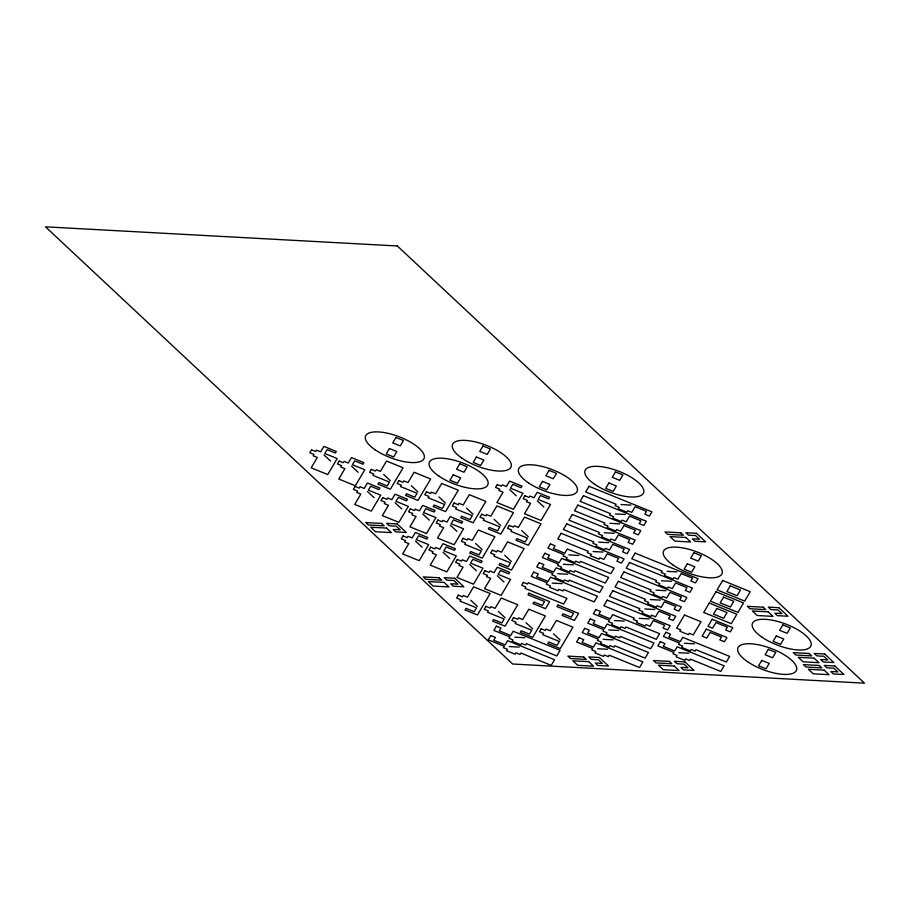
<?xml version="1.0" encoding="UTF-8"?>
<svg xmlns="http://www.w3.org/2000/svg" width="910" height="910" viewBox="0 0 910 910"><rect width="100%" height="100%" fill="white"/><g stroke="black" fill="none" stroke-linecap="round" stroke-linejoin="round"><path stroke-width="1.36" d="M621.007 504.527L630.96 505.073M615.433 513.934L625.386 514.468M609.859 523.33L619.812 523.876M604.285 532.737L614.227 533.271M598.7 542.133L608.654 542.678M593.127 551.54L603.08 552.074M568.898 554.895L578.851 555.441M563.324 564.302L573.277 564.837M667.087 571.355L677.04 571.901M557.75 573.698L567.703 574.244M661.513 580.762L671.466 581.297M552.177 583.105L562.13 583.64M655.939 590.158L665.892 590.704M650.366 599.565L660.307 600.099M644.78 608.961L654.734 609.507M639.207 618.368L649.16 618.902M614.33 620.54L624.283 621.075M608.756 629.936L618.709 630.482M684.388 643.268L694.341 643.814M603.182 639.343L613.135 639.889M514.832 637.171L524.786 637.717M678.814 652.675L688.768 653.221M597.608 648.739L607.562 649.285M509.259 646.566L519.212 647.112M537.275 500.841L543.884 507.029M509.68 489.637L516.288 495.825M521.68 530.53L528.278 536.707M494.084 519.314L500.682 525.502M466.477 508.11L473.086 514.298M504.754 555.305L511.363 561.481M438.882 496.905L445.49 503.082M475.509 543.429L482.118 549.606M411.286 485.69L417.895 491.878M450.302 525.15L456.911 531.338M497.338 575.78L503.947 581.956M383.69 474.485L390.299 480.673M553.564 633.861L560.173 640.048M422.706 513.945L429.315 520.133M469.742 564.575L476.351 570.752M525.969 622.656L532.577 628.844M395.111 502.741L401.708 508.917M351.556 466.136L358.165 472.324M443.045 552.256L449.654 558.433M498.373 611.452L504.982 617.628M367.503 491.525L374.112 497.713M323.96 454.932L330.569 461.108M415.449 541.04L422.058 547.228M470.777 600.247L477.375 606.424M311.561 449.836L309.832 452.748L313.973 454.431L313.165 455.796L317.306 457.48L311.174 467.82L327.736 474.542L337.212 458.56L324.79 453.521L327.088 449.642L335.369 452.998L336.302 451.428L323.892 446.389L320.65 451.838L316.509 450.154L315.702 451.519L311.561 449.836M339.168 461.051L337.439 463.963L341.58 465.647L340.761 467.001L344.901 468.684L338.77 479.024L355.332 485.758L364.808 469.765L352.386 464.726L354.695 460.847L362.965 464.214L363.898 462.633L351.488 457.593L348.246 463.042L344.116 461.359L343.298 462.724L339.168 461.051M355.116 486.44L353.387 489.352L357.528 491.036L356.72 492.401L360.861 494.073L354.729 504.424L371.28 511.147L380.767 495.165L368.345 490.115L370.643 486.236L378.924 489.603L379.857 488.033L367.435 482.983L364.205 488.442L360.064 486.759L359.257 488.124L355.116 486.44M371.303 469.401L369.574 472.313L373.714 473.996L372.907 475.35L389.457 482.084L387.159 485.951L378.878 482.596L377.946 484.165L390.367 489.216L403.073 467.774L386.522 461.051L380.391 471.391L376.251 469.708L375.443 471.073L371.303 469.401M389.435 448.528L386.227 453.942L393.677 456.968L396.885 451.553L389.435 448.528M395.986 437.483L392.779 442.886L400.229 445.923L403.437 440.508L395.986 437.483M382.712 497.645L380.983 500.557L385.123 502.24L384.316 503.605L388.456 505.289L382.325 515.629L398.887 522.351L408.363 506.37L395.941 501.33L398.239 497.451L406.52 500.807L407.452 499.237L395.031 494.198L391.8 499.647L387.66 497.963L386.852 499.328L382.712 497.645M398.899 480.605L397.17 483.517L401.31 485.201L400.502 486.566L417.053 493.288L414.755 497.167L406.474 493.8L405.541 495.381L417.963 500.42L430.68 478.99L414.118 472.256L407.987 482.607L403.847 480.924L403.039 482.289L398.899 480.605M410.308 508.849L408.579 511.773L412.719 513.445L411.911 514.81L416.052 516.493L409.921 526.833L426.483 533.556L435.958 517.574L423.537 512.535L425.834 508.656L434.115 512.023L435.048 510.442L422.638 505.403L419.396 510.851L415.256 509.168L414.448 510.533L410.308 508.849M426.494 491.81L424.765 494.721L428.906 496.405L428.098 497.77L444.66 504.493L442.351 508.372L434.081 505.016L433.137 506.586L445.559 511.625L458.276 490.194L441.714 483.472L435.583 493.811L431.442 492.128L430.635 493.493L426.494 491.81M403.062 535.956L401.333 538.868L405.473 540.551L404.666 541.916L408.795 543.588L402.664 553.94L419.226 560.662L428.701 544.68L416.279 539.63L418.589 535.751L426.87 539.118L427.802 537.537L415.381 532.498L412.15 537.947L408.01 536.274L407.202 537.639L403.062 535.956M453.203 474.838L449.995 480.241L457.446 483.267L460.653 477.864L453.203 474.838M459.755 463.793L456.547 469.196L463.998 472.222L467.205 466.819L459.755 463.793M437.915 520.065L436.186 522.977L440.326 524.66L439.507 526.025L443.648 527.698L437.517 538.049L454.079 544.771L463.554 528.79L451.132 523.739L453.442 519.86L461.711 523.227L462.644 521.658L450.234 516.607L446.992 522.067L442.863 520.384L442.044 521.749L437.915 520.065M476.396 457.013L473.189 462.416L480.639 465.454L483.847 460.039L476.396 457.013M482.948 445.968L479.741 451.371L487.191 454.397L490.399 448.994L482.948 445.968M454.09 503.014L452.361 505.937L456.501 507.609L455.694 508.974L472.256 515.697L469.958 519.576L461.677 516.22L460.744 517.79L473.154 522.841L485.872 501.399L469.31 494.676L463.179 505.016L459.038 503.332L458.23 504.697L454.09 503.014M430.658 547.16L428.928 550.072L433.069 551.756L432.261 553.121L436.402 554.804L430.259 565.144L446.821 571.867L456.297 555.885L443.887 550.846L446.184 546.967L454.465 550.322L455.398 548.753L442.977 543.702L439.746 549.162L435.606 547.479L434.798 548.844L430.658 547.16M463.11 538.333L461.381 541.245L465.522 542.929L464.714 544.294L481.276 551.016L478.978 554.895L470.697 551.54L469.765 553.109L482.186 558.149L494.892 536.718L478.33 529.995L472.199 540.335L468.058 538.652L467.251 540.017L463.11 538.333M497.292 484.552L495.563 487.464L499.704 489.148L498.896 490.501L503.025 492.185L496.894 502.525L513.456 509.259L522.932 493.265L510.51 488.226L512.819 484.347L521.089 487.714L522.033 486.133L509.611 481.094L506.381 486.543L502.24 484.859L501.433 486.224L497.292 484.552M481.686 514.23L479.957 517.142L484.097 518.825L483.29 520.19L499.852 526.913L497.554 530.792L489.273 527.425L488.34 529.006L500.75 534.045L513.467 512.614L496.905 505.88L490.774 516.22L486.634 514.548L485.826 515.913L481.686 514.23M457.343 559.479L455.614 562.391L459.755 564.075L458.947 565.44L463.088 567.123L456.957 577.463L473.518 584.186L482.994 568.204L470.572 563.165L472.87 559.286L481.151 562.642L482.084 561.072L469.674 556.021L466.432 561.481L462.291 559.798L461.484 561.163L457.343 559.479M458.378 595.151L456.649 598.063L460.79 599.747L459.982 601.112L476.544 607.835L474.247 611.713L465.965 608.346L465.033 609.928L477.454 614.967L490.16 593.536L473.598 586.813L467.467 597.153L463.326 595.47L462.519 596.835L458.378 595.151M492.367 550.209L490.638 553.132L494.778 554.804L493.959 556.169L510.521 562.892L508.224 566.771L499.943 563.415L499.01 564.985L511.431 570.035L524.137 548.593L507.587 541.871L501.444 552.211L497.315 550.527L496.496 551.892L492.367 550.209M524.888 495.757L523.159 498.669L527.299 500.352L526.492 501.717L530.632 503.389L524.49 513.74L541.052 520.463L550.527 504.481L538.117 499.431L540.415 495.552L548.696 498.919L549.629 497.349L537.207 492.299L533.977 497.759L529.836 496.075L529.029 497.44L524.888 495.757M509.281 525.434L507.552 528.346L511.693 530.029L510.885 531.394L527.447 538.117L525.15 541.996L516.869 538.629L515.936 540.21L528.357 545.249L541.063 523.819L524.501 517.096L518.37 527.436L514.23 525.752L513.422 527.117L509.281 525.434M484.95 570.684L483.221 573.607L487.362 575.279L486.543 576.644L490.683 578.328L484.552 588.668L501.114 595.39L510.59 579.408L498.168 574.369L500.477 570.49L508.747 573.857L509.691 572.276L497.269 567.237L494.028 572.686L489.899 571.002L489.079 572.367L484.95 570.684M542.496 481.401L539.289 486.804L546.739 489.83L549.947 484.427L542.496 481.401M549.048 470.356L545.841 475.759L553.291 478.785L556.499 473.382L549.048 470.356M485.974 606.356L484.257 609.279L488.386 610.951L487.578 612.316L504.14 619.039L501.842 622.918L493.561 619.562L492.628 621.132L505.05 626.182L517.756 604.74L501.205 598.018L495.063 608.358L490.922 606.674L490.115 608.039L485.974 606.356M490.786 635.567L488.283 639.798L504.288 646.305L503.446 647.715L507.45 649.331L506.62 650.741L515.174 654.222L516.004 652.811L520.008 654.438L520.838 653.027L551.198 665.358L554.543 659.716L507.632 640.663L505.118 644.894L493.743 640.265L495.415 637.444L490.786 635.567M496.359 626.171L493.857 630.403L509.862 636.898L509.02 638.308L513.024 639.935L512.193 641.345L520.747 644.815L521.578 643.404L525.582 645.031L526.424 643.62L556.772 655.951L560.116 650.309L513.206 631.256L510.692 635.487L499.317 630.869L500.989 628.048L496.359 626.171M523.398 582.377L521.669 585.289L525.809 586.973L525.002 588.338L563.631 604.024L566.976 598.382L528.346 582.696L527.538 584.061L523.398 582.377M533.704 572.094L531.19 576.326L547.194 582.832L546.364 584.243L550.368 585.869L549.526 587.28L558.08 590.749L558.922 589.339L562.926 590.965L563.756 589.555L594.116 601.885L597.461 596.243L550.539 577.19L548.036 581.422L536.65 576.792L538.322 573.971L533.704 572.094M539.277 562.698L536.764 566.93L552.779 573.425L551.938 574.836L555.942 576.462L555.1 577.873L563.654 581.342L564.496 579.943L568.5 581.558L569.33 580.148L599.69 592.478L603.034 586.836L556.124 567.783L553.61 572.015L542.223 567.396L543.896 564.575L539.277 562.698M544.851 553.291L542.349 557.523L558.353 564.029L557.511 565.44L561.515 567.066L560.674 568.477L569.239 571.946L570.07 570.536L574.073 572.163L574.904 570.752L605.264 583.082L608.608 577.44L561.697 558.387L559.184 562.619L547.797 557.989L549.469 555.168L544.851 553.291M550.425 543.896L547.922 548.127L563.927 554.622L563.085 556.033L567.089 557.659L566.259 559.07L574.813 562.539L575.643 561.129L579.647 562.755L580.489 561.345L610.837 573.675L614.182 568.033L567.271 548.98L564.757 553.212L553.382 548.593L555.054 545.773L550.425 543.896M561.14 533.294L557.796 538.936L588.156 551.267L587.314 552.677L591.318 554.304L590.488 555.714L599.042 559.184L599.872 557.773L603.876 559.4L607.22 553.758L618.607 558.387L616.934 561.208L621.553 563.085L624.067 558.854L561.14 533.294M566.714 523.898L563.37 529.54L593.73 541.86L592.888 543.27L596.892 544.897L596.061 546.307L604.615 549.788L605.446 548.377L609.45 550.004L612.794 544.362L624.18 548.98L622.508 551.801L627.127 553.678L629.64 549.447L566.714 523.898M572.288 514.491L568.943 520.133L599.303 532.464L598.473 533.874L602.465 535.501L601.635 536.911L610.189 540.381L611.019 538.97L615.023 540.597L618.368 534.955L629.754 539.585L628.082 542.405L632.7 544.282L635.214 540.051L572.288 514.491M577.873 505.096L574.529 510.737L604.877 523.057L604.047 524.467L608.051 526.094L607.209 527.504L615.763 530.985L616.605 529.574L620.597 531.201L623.953 525.559L635.328 530.177L633.656 532.998L638.285 534.875L640.788 530.644L577.873 505.096M583.446 495.688L580.102 501.33L610.451 513.661L609.62 515.071L613.624 516.698L612.783 518.109L621.337 521.578L622.178 520.167L626.182 521.794L629.527 516.152L640.902 520.782L639.23 523.603L643.859 525.479L646.362 521.248L583.446 495.688M589.02 486.293L585.676 491.935L616.036 504.254L615.194 505.664L619.198 507.291L618.356 508.701L626.91 512.182L627.752 510.772L631.756 512.398L635.1 506.756L646.487 511.374L644.815 514.196L649.433 516.072L651.935 511.841L589.02 486.293M513.581 617.571L511.852 620.484L515.993 622.167L515.174 623.521L531.736 630.255L529.438 634.134L521.157 630.766L520.224 632.336L532.646 637.387L545.352 615.945L528.801 609.222L522.659 619.562L518.529 617.89L517.722 619.244L513.581 617.571M528.938 593.229L528.005 594.81L544.567 601.533L542.269 605.412L533.988 602.045L533.055 603.626L545.477 608.665L549.64 601.635L528.938 593.229M608.904 482.971L605.696 488.386L613.147 491.411L616.354 485.997L608.904 482.971M615.456 471.926L612.248 477.329L619.699 480.355L622.906 474.952L615.456 471.926M541.177 628.776L539.448 631.688L543.588 633.371L542.781 634.736L559.332 641.459L557.034 645.338L548.753 641.971L547.82 643.552L560.241 648.591L572.947 627.161L556.397 620.438L550.266 630.778L546.125 629.094L545.317 630.459L541.177 628.776M557.921 605.002L556.988 606.572L573.539 613.294L571.241 617.173L562.96 613.818L562.027 615.387L574.449 620.438L578.612 613.408L557.921 605.002M579.135 637.739L576.621 641.971L592.626 648.477L591.796 649.888L595.8 651.503L594.958 652.914L603.512 656.394L604.354 654.984L608.346 656.611L609.188 655.2L639.548 667.53L642.892 661.889L595.97 642.835L593.468 647.067L582.082 642.437L583.754 639.616L579.135 637.739M584.709 628.344L582.195 632.575L598.2 639.07L597.369 640.481L601.373 642.107L600.532 643.518L609.086 646.987L609.928 645.577L613.932 647.203L614.762 645.793L645.122 658.123L648.466 652.481L601.556 633.428L599.042 637.66L587.655 633.041L589.327 630.22L584.709 628.344M590.283 618.937L587.769 623.168L603.785 629.674L602.943 631.085L606.947 632.7L606.106 634.111L614.659 637.591L615.501 636.181L619.505 637.808L620.336 636.397L650.695 648.728L654.04 643.086L607.129 624.033L604.615 628.264L593.229 623.634L594.901 620.813L590.283 618.937M595.857 609.541L593.354 613.772L609.359 620.267L608.517 621.678L612.521 623.304L611.679 624.715L620.245 628.184L621.075 626.774L625.079 628.401L625.909 626.99L656.269 639.32L659.613 633.678L612.703 614.625L610.189 618.857L598.803 614.239L600.486 611.418L595.857 609.541M607.22 600.122L603.876 605.764L634.236 618.095L633.394 619.505L637.398 621.132L636.568 622.542L645.122 626.012L645.952 624.601L649.956 626.228L653.3 620.586L664.687 625.215L663.015 628.036L667.633 629.913L670.147 625.682L607.22 600.122M612.794 590.726L609.45 596.368L639.81 608.688L638.968 610.098L642.972 611.725L642.141 613.135L650.695 616.616L651.526 615.206L655.53 616.832L658.874 611.19L670.26 615.808L668.588 618.629L673.207 620.506L675.72 616.275L612.794 590.726M618.379 581.319L615.023 586.961L645.383 599.292L644.553 600.702L648.546 602.329L647.715 603.74L656.269 607.209L657.111 605.798L661.104 607.425L664.448 601.783L675.834 606.413L674.162 609.222L678.78 611.111L681.294 606.879L618.379 581.319M623.953 571.924L620.609 577.554L650.957 589.885L650.127 591.295L654.131 592.922L653.289 594.332L661.843 597.813L662.685 596.403L666.677 598.018L670.033 592.387L681.408 597.005L679.736 599.827L684.365 601.703L686.868 597.472L623.953 571.924M629.527 562.516L626.182 568.159L656.531 580.489L655.701 581.899L659.705 583.526L658.863 584.937L667.417 588.406L668.259 586.995L672.262 588.622L675.607 582.98L686.982 587.61L685.31 590.419L689.939 592.308L692.442 588.076L629.527 562.516M635.1 553.121L631.756 558.751L662.116 571.082L661.274 572.492L665.278 574.119L664.437 575.529L672.99 579.01L673.832 577.6L677.836 579.215L681.181 573.584L692.567 578.203L690.895 581.024L695.513 582.901L698.027 578.669L635.1 553.121M687.357 563.768L684.149 569.171L691.6 572.197L694.808 566.793L687.357 563.768M693.909 552.723L690.701 558.126L698.152 561.151L701.36 555.748L693.909 552.723M660.341 641.675L657.828 645.907L673.832 652.402L673.002 653.812L677.006 655.439L676.164 656.849L684.718 660.319L685.56 658.908L689.564 660.535L690.394 659.124L720.754 671.455L724.098 665.813L677.177 646.76L674.674 650.991L663.288 646.373L664.96 643.552L660.341 641.675M665.915 632.268L663.401 636.499L679.417 643.006L678.576 644.416L682.58 646.032L681.738 647.442L690.292 650.923L691.134 649.512L695.138 651.139L695.968 649.729L726.328 662.059L729.672 656.417L682.762 637.364L680.248 641.595L668.861 636.966L670.534 634.145L665.915 632.268M684.479 615.012L676.676 628.184L680.68 629.8L679.838 631.21L688.392 634.691L689.234 633.28L693.227 634.907L701.041 621.746L684.479 615.012M709.277 603.046L703.703 612.453L731.299 623.657L736.872 614.261L709.277 603.046M715.977 591.773L710.391 601.169L737.987 612.373L743.572 602.977L715.977 591.773M722.665 580.489L717.091 589.885L744.687 601.101L750.261 591.693L722.665 580.489M716.875 608.437L713.497 614.125L723.712 618.277L727.079 612.589L716.875 608.437M723.564 597.153L720.185 602.841L730.4 606.993L733.779 601.305L723.564 597.153M730.252 585.869L726.885 591.568L737.089 595.709L740.467 590.021L730.252 585.869M706.319 629.14L702.145 636.192L706.763 638.069L710.107 632.427L721.493 637.045L719.821 639.866L724.44 641.743L726.953 637.512L706.319 629.14M712.177 619.266L707.991 626.319L712.621 628.196L715.965 622.554L727.352 627.183L725.679 630.004L730.298 631.881L732.812 627.65L712.177 619.266M761.784 660.387L758.576 665.79L766.027 668.816L769.234 663.413L761.784 660.387M768.336 649.342L765.128 654.745L772.579 657.771L775.786 652.368L768.336 649.342M776.287 635.942L773.079 641.345L780.53 644.371L783.737 638.968L776.287 635.942M782.827 624.897L779.631 630.3L787.082 633.326L790.289 627.923L782.827 624.897M397.351 245.984L45.5 226.829L512.649 664.016L864.5 683.171L397.351 245.984M696.457 533.317L685.901 532.737L688.472 535.137L690.815 535.273A3.879 1.399 20.8 0 0 693.158 535.399L695.502 535.524L699.471 539.243L697.128 539.118A3.879 1.399 20.8 0 0 694.785 538.982L692.442 538.856L695.001 541.257L705.557 541.837L696.457 533.317M680.828 532.805L665.005 531.94L667.565 534.352L683.399 535.205L680.828 532.805M685.821 537.469L669.987 536.604L674.81 541.12L690.644 541.985L685.821 537.469M397.17 523.933L386.613 523.352L389.184 525.764L391.527 525.889A3.879 1.399 20.8 0 0 393.871 526.014L396.214 526.139L400.184 529.859L397.841 529.734A3.879 1.399 20.8 0 0 395.497 529.609L393.154 529.472L395.725 531.884L406.281 532.452L397.17 523.933M381.552 523.421L365.718 522.556L368.288 524.968L384.122 525.832L381.552 523.421M386.534 528.084L370.7 527.22L375.523 531.747L391.357 532.6L386.534 528.084M454.75 578.26L444.194 577.691L446.764 580.091L449.108 580.227A3.879 1.399 20.8 0 0 451.462 580.352L453.806 580.478L457.775 584.197L455.432 584.061A3.879 1.399 20.8 0 0 453.078 583.936L450.734 583.81L453.305 586.211L463.861 586.791L454.75 578.26M439.132 577.759L423.298 576.894L425.869 579.295L441.703 580.159L439.132 577.759M444.114 582.423L428.28 581.558L433.114 586.074L448.948 586.939L444.114 582.423M778.858 607.709L768.302 607.129L770.872 609.541L773.227 609.666A3.879 1.399 20.8 0 0 775.57 609.791L777.913 609.916L781.883 613.636L779.54 613.511A3.879 1.399 20.8 0 0 777.197 613.385L774.842 613.249L777.413 615.66L787.969 616.229L778.858 607.709M763.24 607.197L747.406 606.333L749.976 608.744L765.81 609.609L763.24 607.197M768.222 611.861L752.388 610.997L757.222 615.524L773.056 616.377L768.222 611.861M824.733 654.006L814.177 653.437L816.748 655.837L819.091 655.962A3.879 1.399 20.8 0 0 821.434 656.087L823.778 656.224L827.747 659.932L825.404 659.807A3.879 1.399 20.8 0 0 823.061 659.682L820.718 659.557L823.288 661.957L833.844 662.537L824.733 654.006M809.115 653.494L793.281 652.641L795.852 655.041L811.686 655.905L809.115 653.494M814.097 658.158L798.263 657.304L803.086 661.82L818.92 662.685L814.097 658.158M834.868 665.995L824.312 665.415L826.883 667.826L829.226 667.951A3.879 1.399 20.8 0 0 831.569 668.077L833.913 668.213L837.882 671.921L835.539 671.796A3.879 1.399 20.8 0 0 833.196 671.671L830.853 671.546L833.423 673.946L843.98 674.515L834.868 665.995M819.25 665.483L803.416 664.63L805.987 667.03L821.821 667.894L819.25 665.483M684.889 661.877L674.333 661.308L676.904 663.708L679.247 663.834A3.879 1.399 20.8 0 0 681.59 663.97L683.933 664.095L687.914 667.815L685.56 667.678A3.879 1.399 20.8 0 0 683.217 667.553L680.873 667.428L683.444 669.828L694 670.408L684.889 661.877M599.337 657.498L588.781 656.929L591.352 659.329L593.695 659.454A3.879 1.399 20.8 0 0 596.05 659.579L598.393 659.716L602.363 663.424L600.02 663.299A3.879 1.399 20.8 0 0 597.677 663.174L595.322 663.049L597.893 665.449L608.449 666.029L599.337 657.498M669.271 661.377L653.437 660.512L656.008 662.912L671.842 663.777L669.271 661.377M583.719 656.986L567.885 656.133L570.456 658.533L586.29 659.397L583.719 656.986M824.232 670.147L808.398 669.294L813.221 673.809L829.056 674.674L824.232 670.147M674.253 666.04L658.419 665.176L663.242 669.692L679.076 670.556L674.253 666.04M588.702 661.65L572.868 660.796L577.702 665.312L593.536 666.177L588.702 661.65M747.622 661.741A31.327 11.33 20.8 0 0 796.159 670.852A31.327 11.33 20.8 0 0 757.768 644.644A31.327 11.33 20.8 0 0 747.622 661.741M762.125 637.296A31.327 11.33 20.8 0 0 810.662 646.407A31.327 11.33 20.8 0 0 772.26 620.199A31.327 11.33 20.8 0 0 762.125 637.296M673.195 565.121A31.327 11.33 20.8 0 0 721.732 574.233A31.327 11.33 20.8 0 0 683.33 548.025A31.327 11.33 20.8 0 0 673.195 565.121M528.335 482.766A31.327 11.33 20.8 0 0 576.872 491.866A31.327 11.33 20.8 0 0 538.47 465.658A31.327 11.33 20.8 0 0 528.335 482.766M439.041 476.192A31.327 11.33 20.8 0 0 487.578 485.303A31.327 11.33 20.8 0 0 449.176 459.095A31.327 11.33 20.8 0 0 439.041 476.192M462.235 458.378A31.327 11.33 20.8 0 0 510.772 467.478A31.327 11.33 20.8 0 0 472.37 441.27A31.327 11.33 20.8 0 0 462.235 458.378M375.273 449.893A31.327 11.33 20.8 0 0 423.81 458.993A31.327 11.33 20.8 0 0 385.419 432.796A31.327 11.33 20.8 0 0 375.273 449.893M594.742 484.336A31.327 11.33 20.8 0 0 643.279 493.436A31.327 11.33 20.8 0 0 604.877 467.239A31.327 11.33 20.8 0 0 594.742 484.336"/></g></svg>
